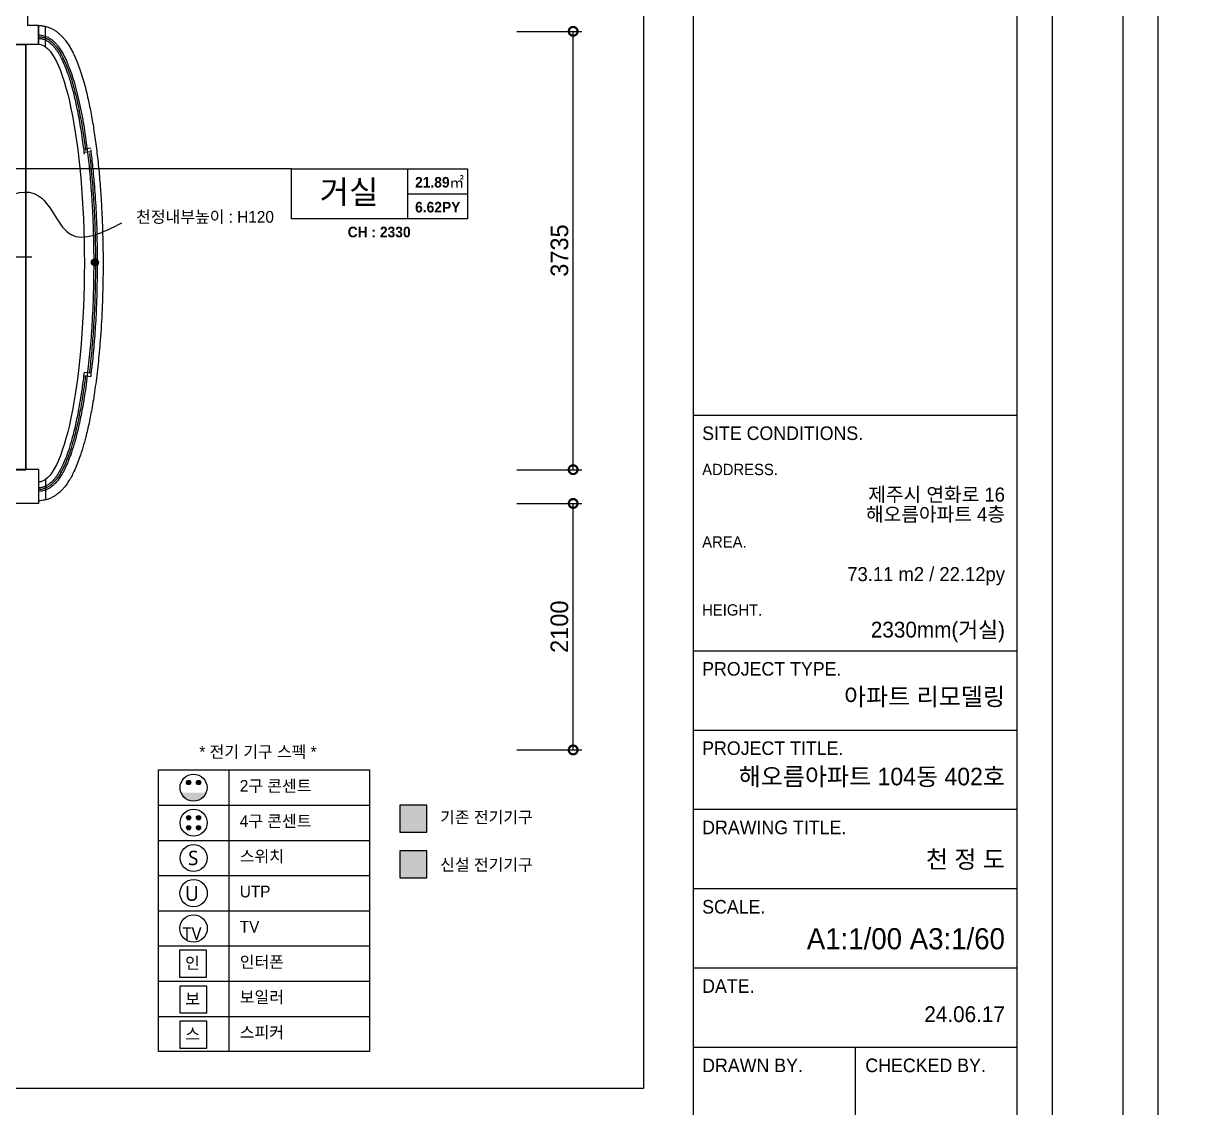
# Model space of a CAD drawing. Header units: inches. Extents: x -192760 to -100777, y -168280 to -114728.
# Drawn here: x -149932 to -139932, y -153095 to -143858 of the extents above; entities that cross this region are included whole.
import ezdxf
from ezdxf.enums import TextEntityAlignment as Align

# ---------------------------------------------------------------- set-up
doc = ezdxf.new("R2010")
doc.units = ezdxf.units.IN
doc.header["$LTSCALE"] = 50
doc.header["$MEASUREMENT"] = 0
doc.linetypes.add('HID', pattern=[2.5, 1.5, -1])
for name, color, linetype in [('0-ELC TEXT', 7, 'Continuous'), ('03-TEXT', 3, 'Continuous'), ('04-WIN', 4, 'Continuous'), ('07-DIM', 5, 'Continuous'), ('3.기호.계단선', 30, 'Continuous'), ('F-SYM', 7, 'Continuous'), ('FORM(YOURNAME)-11', 1, 'Continuous'), ('FORM(YOURNAME)-11 @ 1', 1, 'Continuous'), ('RC-LIGHT', 7, 'Continuous'), ('도면층2', 2, 'Continuous'), ('도면층4', 4, 'Continuous'), ('도면층5', 5, 'Continuous'), ('설비', 7, 'Continuous')]:
    doc.layers.add(name, color=color, linetype=linetype)
doc.styles.add('HY울릉도L', font='Expo M.ttf')
doc.styles.get("Standard").update_dxf_attribs({"font": 'txt.shx', "bigfont": 'whgtxt.shx'})
doc.styles.add('YOURNAME', font='HY울릉도M.TTF')
doc.styles.add('넥슨고딕', font='NEXONLv1GothicBold.ttf')
doc.styles.add('코레일둥고', font='Korail_Round_Gothic_Medium.ttf')
doc.linetypes.add('ZIGZAG', pattern='A,0.0001,-0.2,[131,ltypeshp.shx,S=0.2,R=0,X=-0.2,Y=0],-0.4,[131,ltypeshp.shx,S=0.2,R=180,X=0.2,Y=0],-0.2', length=0.8001)
doc.dimstyles.new('60', dxfattribs={"dimscale": 60, "dimtxt": 2.5, "dimasz": 2.5, "dimexe": 1.25, "dimexo": 2, "dimtad": 1, "dimdec": 0, "dimtxsty": 'HY울릉도L', "dimblk": 'DOTSMALL', "dimcen": 2.5, "dimclrd": 1, "dimclre": 1, "dimclrt": 2, "dimadec": 0, "dimazin": 0, "dimtfac": 1, "dimtdec": 0, "dimtix": 1, "dimtmove": 0, "dimatfit": 3, "dimldrblk": 'DOTSMALL', "dimfxl": 0, "dimarcsym": 0})

# ---------------------------------------------------------------- blocks, each defined once
blk = doc.blocks.new('FORM-PLAN')
at = {"layer": 'Defpoints', "color": 158}
blk.add_line((1346, 54915), (1346, -2085), dxfattribs=at)
for points in [[(-71444, -2285), (10556, -2285), (10556, 55115), (-71444, 55115)], [(-69444, 53115), (-64, 53115), (-64, 1215), (-69444, 1215)]]:
    blk.add_lwpolyline(points, close=True, dxfattribs=at)
at = {"layer": 'FORM(YOURNAME)-11', "color": 14}
for p, q in [((1346, 20344), (10556, 20344)), ((1346, 13651), (10556, 13651)), ((1346, 11398), (10556, 11398)), ((1346, 9146), (10556, 9146)), ((1346, 6893), (10556, 6893)), ((1346, 4641), (10556, 4641)), ((1346, 2388), (10556, 2388)), ((5951, 2388), (5951, -2085))]:
    blk.add_line(p, q, dxfattribs=at)
at = {"layer": 'FORM(YOURNAME)-11', "color": 250}
blk.add_lwpolyline([(-72444, -3285), (11556, -3285), (11556, 56115), (-72444, 56115)], close=True, dxfattribs=at)
at = {"layer": 'FORM(YOURNAME)-11', "color": 14, "style": 'YOURNAME'}
for s, height, p in [('SITE CONDITIONS.', 386.14, (1603, 19829)), ('PROJECT TYPE.', 386.14, (1603, 13136)), ('PROJECT TITLE.', 386.14, (1603, 10883)), ('DRAWING TITLE.', 386.14, (1603, 8631)), ('SCALE.', 386.1, (1603, 6378)), ('DATE.', 386.1, (1603, 4126)), ('DRAWN BY.', 386.1, (1603, 1873)), ('CHECKED BY.', 386.14, (6240, 1873))]:
    blk.add_text(s, height=height, dxfattribs=at).set_placement(p, align=Align.MIDDLE_LEFT)
at = {"layer": 'FORM(YOURNAME)-11', "color": 251, "style": 'YOURNAME'}
for s, p in [('ADDRESS.', (1603, 18799)), ('AREA.', (1603, 16740)), ('HEIGHT.', (1603, 14809))]:
    blk.add_text(s, height=321.8, dxfattribs=at).set_placement(p, align=Align.MIDDLE_LEFT)
at = {"layer": 'FORM(YOURNAME)-11', "color": 3, "style": 'YOURNAME'}
for tag, height, p in [('1', 450, (9905, 18188)), ('2', 450, (9905, 17544)), ('3', 450, (9905, 16257)), ('4', 450, (9905, 14326)), ('5', 515, (9905, 12009)), ('6', 515, (9905, 9757)), ('7', 515, (9905, 7504)), ('8', 515, (9905, 5252)), ('9', 515, (9905, 2999)), ('10', 515, (5655, 811)), ('11', 515, (9905, 747)), ('12', 515, (5655, -1441)), ('13', 515, (9905, -1441))]:
    blk.add_attdef(tag, text='', height=height, dxfattribs=at).set_placement(p, align=Align.MIDDLE_RIGHT)
blk = doc.blocks.new('*U428')
at = {"layer": 'F-SYM'}
ref = blk.add_blockref('FORM-PLAN', (-144627, -153298), dxfattribs=dict(at, xscale=0.3, yscale=0.3, zscale=0.3))
ref.add_attrib('4', '2330mm(거실)', dxfattribs={"layer": 'FORM(YOURNAME)-11 @ 1', "color": 3, "height": 135, "style": 'YOURNAME'}).set_placement((-141565, -149023), align=Align.MIDDLE_RIGHT)
ref.add_attrib('3', '73.11 m2 / 22.12py', dxfattribs={"layer": 'FORM(YOURNAME)-11 @ 1', "color": 3, "height": 120, "style": 'YOURNAME'}).set_placement((-141565, -148550), align=Align.MIDDLE_RIGHT)
ref.add_attrib('2', '해오름아파트 4층', dxfattribs={"layer": 'FORM(YOURNAME)-11 @ 1', "color": 3, "height": 120, "style": 'YOURNAME'}).set_placement((-141565, -148040), align=Align.MIDDLE_RIGHT)
ref.add_attrib('1', '제주시 연화로 16', dxfattribs={"layer": 'FORM(YOURNAME)-11 @ 1', "color": 3, "height": 120, "style": 'YOURNAME'}).set_placement((-141565, -147872), align=Align.MIDDLE_RIGHT)
ref.add_attrib('5', '아파트 리모델링', dxfattribs={"layer": 'FORM(YOURNAME)-11 @ 1', "color": 3, "height": 150, "style": 'YOURNAME'}).set_placement((-141565, -149594), align=Align.MIDDLE_RIGHT)
ref.add_attrib('6', '해오름아파트 104동 402호', dxfattribs={"layer": 'FORM(YOURNAME)-11 @ 1', "color": 3, "height": 150, "style": 'YOURNAME'}).set_placement((-141565, -150275), align=Align.MIDDLE_RIGHT)
ref.add_attrib('7', '천 정 도', dxfattribs={"layer": 'FORM(YOURNAME)-11 @ 1', "color": 3, "height": 150, "style": 'YOURNAME'}).set_placement((-141565, -150980), align=Align.MIDDLE_RIGHT)
ref.add_attrib('8', 'A1:1/00 A3:1/60', dxfattribs={"layer": 'FORM(YOURNAME)-11 @ 1', "color": 3, "height": 180, "style": 'YOURNAME'}).set_placement((-141565, -151657), align=Align.MIDDLE_RIGHT)
ref.add_attrib('9', '24.06.17', dxfattribs={"layer": 'FORM(YOURNAME)-11 @ 1', "color": 3, "height": 135, "style": 'YOURNAME'}).set_placement((-141565, -152300), align=Align.MIDDLE_RIGHT)
blk = doc.blocks.new('_DOTSMALL')
at = {"color": 0, "linetype": 'ByBlock', "const_width": 0.5}
blk.add_lwpolyline([(-0.0625, 0, 1), (0.0625, 0, 1)], format="xyb", close=True, dxfattribs=at)
blk = doc.blocks.new('*D195')
at = {"layer": '07-DIM', "color": 1, "lineweight": -2}
for p, q in [((-145726, -147948), (-145171, -147948)), ((-145246, -150048), (-145246, -147948)), ((-145726, -150048), (-145171, -150048))]:
    blk.add_line(p, q, dxfattribs=at)
at = {"layer": 'Defpoints', "color": 0}
for p in [(-145846, -147948), (-145246, -147948), (-145846, -150048)]:
    blk.add_point(p, dxfattribs=at)
at = {"layer": '07-DIM', "color": 1, "lineweight": -2, "xscale": 150, "yscale": 150, "zscale": 150}
for p, rotation in [((-145246, -147948), 90), ((-145246, -150048), 270)]:
    blk.add_blockref('_DOTSMALL', p, dxfattribs=dict(at, rotation=rotation))
at = {"layer": '07-DIM', "color": 2, "insert": (-145363, -148998), "char_height": 150, "attachment_point": 5, "rotation": 90, "style": 'HY울릉도L'}
blk.add_mtext('2100', dxfattribs=at)
blk = doc.blocks.new('*D196')
at = {"layer": '07-DIM', "color": 1, "lineweight": -2}
for p, q in [((-145726, -143925), (-145171, -143925)), ((-145246, -147660), (-145246, -143925)), ((-145726, -147660), (-145171, -147660))]:
    blk.add_line(p, q, dxfattribs=at)
at = {"layer": 'Defpoints', "color": 0}
for p in [(-145846, -143925), (-145246, -143925), (-145846, -147660)]:
    blk.add_point(p, dxfattribs=at)
at = {"layer": '07-DIM', "color": 1, "lineweight": -2, "xscale": 150, "yscale": 150, "zscale": 150}
for p, rotation in [((-145246, -143925), 90), ((-145246, -147660), 270)]:
    blk.add_blockref('_DOTSMALL', p, dxfattribs=dict(at, rotation=rotation))
at = {"layer": '07-DIM', "color": 2, "insert": (-145362, -145793), "char_height": 150, "attachment_point": 5, "rotation": 90, "style": 'HY울릉도L'}
blk.add_mtext('3735', dxfattribs=at)
blk = doc.blocks.new('egoo')
at = {"layer": '설비'}
h = blk.add_hatch(color=140, dxfattribs=at)
edge = h.paths.add_edge_path()
edge.add_arc((1015645, 443434), 22.3, 0, 360)
h = blk.add_hatch(color=140, dxfattribs=at)
edge = h.paths.add_edge_path()
edge.add_arc((1015748, 443434), 22.3, 0, 360)
h = blk.add_hatch(color=140, dxfattribs=at)
edge = h.paths.add_edge_path()
edge.add_line((1015826, 443329), (1015567, 443329))
edge.add_ellipse((1015696, 443381), major_axis=(99, 99), ratio=1, start_angle=156.9578, end_angle=293.0422)
at = {"layer": '설비', "color": 140}
for centre, radius in [((1015696, 443381), 140), ((1015645, 443434), 22.3), ((1015748, 443434), 22.3)]:
    blk.add_circle(centre, radius, dxfattribs=at)
blk = doc.blocks.new('swich')
at = {"layer": '설비', "color": 140}
blk.add_circle((372828.6, -86554.1), 84, dxfattribs=at)
at = {"layer": '설비', "color": 140, "insert": (372858.7, -86509.1), "char_height": 90, "attachment_point": 3}
blk.add_mtext_dynamic_manual_height_columns('{\\fMalgun Gothic|b0|i0|c129|p50;S}', width=143.497, gutter_width=1, heights=[0], dxfattribs=at)
blk = doc.blocks.new('utp')
at = {"layer": '설비', "color": 140}
blk.add_circle((372928, -86921), 140, dxfattribs=at)
at = {"layer": '설비', "color": 140, "insert": (372982, -87001), "char_height": 150, "attachment_point": 9}
blk.add_mtext_dynamic_manual_height_columns('{\\fMalgun Gothic|b0|i0|c129|p50;U}', width=275.64, gutter_width=1, heights=[0], dxfattribs=at)
blk = doc.blocks.new('TV')
at = {"layer": '설비', "color": 140}
blk.add_circle((146227, 46947), 140, dxfattribs=at)
at = {"layer": '설비', "color": 140, "insert": (146088, 46828), "char_height": 130, "attachment_point": 7}
blk.add_mtext_dynamic_manual_height_columns('{\\fMalgun Gothic|b0|i0|c129|p50;\\W0.54937; \\W1;TV}', width=275.64, gutter_width=1, heights=[0], dxfattribs=at)
blk = doc.blocks.new('flloo')
at = {"layer": '도면층2'}
for p, q in [((-149898, -122658), (-149898, -122740)), ((-149803, -122740), (-149898, -122740)), ((-149803, -122740), (-149803, -122900)), ((-150113, -122900), (-149803, -122900)), ((-149803, -126525), (-150113, -126525)), ((-149803, -126525), (-149803, -126813)), ((-149803, -126813), (-153398, -126813))]:
    blk.add_line(p, q, dxfattribs=at)
at = {"layer": '도면층4'}
for p, q in [((-149803, -122900), (-149803, -122740)), ((-149743, -122922), (-149743, -122748)), ((-149913, -122900), (-149913, -126525)), ((-149418, -123791), (-149359, -123784)), ((-149415, -123821), (-149355, -123813)), ((-149415, -125693), (-149355, -125700)), ((-149418, -125723), (-149359, -125730)), ((-149743, -126608), (-149743, -126783))]:
    blk.add_line(p, q, dxfattribs=at)
at = {"layer": '도면층4', "extrusion": (0, 0, -1)}
blk.add_ellipse((-149803, -124765), major_axis=(0, -1865), ratio=0.209115, start_param=3.141593, end_param=6.283185, dxfattribs=at)
at = {"layer": '도면층4'}
for points, knots in [([(-149803, -122740), (-149793, -122740), (-149783, -122741), (-149762, -122744), (-149752, -122745), (-149733, -122750), (-149724, -122753), (-149706, -122760), (-149697, -122764), (-149680, -122773), (-149672, -122777), (-149657, -122787), (-149650, -122792), (-149636, -122803), (-149630, -122808), (-149617, -122820), (-149611, -122826), (-149599, -122838), (-149594, -122844), (-149583, -122856), (-149578, -122863), (-149565, -122879), (-149558, -122890), (-149544, -122911), (-149537, -122922), (-149524, -122945), (-149518, -122956), (-149506, -122980), (-149500, -122992), (-149489, -123018), (-149483, -123031), (-149469, -123064), (-149461, -123086), (-149446, -123130), (-149438, -123153), (-149424, -123200), (-149416, -123225), (-149403, -123276), (-149396, -123302), (-149383, -123357), (-149377, -123385), (-149362, -123457), (-149353, -123502), (-149337, -123595), (-149330, -123643), (-149315, -123743), (-149309, -123794), (-149297, -123899), (-149291, -123953), (-149281, -124062), (-149277, -124118), (-149269, -124231), (-149266, -124289), (-149259, -124436), (-149256, -124526), (-149253, -124708), (-149253, -124799), (-149255, -124981), (-149258, -125072), (-149266, -125250), (-149271, -125338), (-149283, -125493), (-149289, -125560), (-149303, -125691), (-149311, -125755), (-149328, -125878), (-149337, -125937), (-149355, -126039), (-149364, -126083), (-149381, -126167), (-149391, -126207), (-149409, -126277), (-149417, -126308), (-149434, -126366), (-149444, -126395), (-149461, -126443), (-149468, -126464), (-149485, -126504), (-149493, -126523), (-149509, -126556), (-149516, -126570), (-149531, -126598), (-149539, -126612), (-149554, -126635), (-149561, -126646), (-149576, -126666), (-149584, -126676), (-149599, -126693), (-149607, -126701), (-149622, -126715), (-149630, -126723), (-149646, -126735), (-149653, -126741), (-149669, -126751), (-149677, -126756), (-149695, -126765), (-149704, -126769), (-149721, -126776), (-149729, -126779), (-149746, -126784), (-149754, -126785), (-149772, -126788), (-149781, -126789), (-149794, -126790), (-149799, -126790), (-149803, -126790)], [3.141593, 3.141593, 3.141593, 3.141593, 3.168318, 3.168318, 3.195044, 3.195044, 3.221769, 3.221769, 3.248494, 3.248494, 3.27522, 3.27522, 3.301945, 3.301945, 3.328671, 3.328671, 3.355396, 3.355396, 3.382122, 3.382122, 3.408847, 3.408847, 3.449894, 3.449894, 3.49094, 3.49094, 3.531987, 3.531987, 3.573034, 3.573034, 3.61408, 3.61408, 3.676622, 3.676622, 3.739165, 3.739165, 3.801707, 3.801707, 3.864249, 3.864249, 3.926792, 3.926792, 4.020706, 4.020706, 4.114621, 4.114621, 4.208536, 4.208536, 4.30245, 4.30245, 4.396365, 4.396365, 4.49028, 4.49028, 4.634291, 4.634291, 4.778302, 4.778302, 4.922313, 4.922313, 5.066325, 5.066325, 5.181637, 5.181637, 5.296949, 5.296949, 5.41226, 5.41226, 5.503569, 5.503569, 5.594878, 5.594878, 5.670836, 5.670836, 5.746794, 5.746794, 5.807886, 5.807886, 5.868978, 5.868978, 5.918382, 5.918382, 5.967786, 5.967786, 6.008559, 6.008559, 6.049333, 6.049333, 6.083253, 6.083253, 6.117174, 6.117174, 6.145316, 6.145316, 6.173458, 6.173458, 6.2016, 6.2016, 6.224938, 6.224938, 6.248275, 6.248275, 6.271612, 6.271612, 6.283185, 6.283185, 6.283185, 6.283185]), ([(-149803, -122835), (-149797, -122835), (-149792, -122836), (-149781, -122837), (-149776, -122838), (-149767, -122840), (-149762, -122841), (-149753, -122844), (-149748, -122846), (-149737, -122850), (-149730, -122854), (-149717, -122861), (-149711, -122866), (-149699, -122875), (-149693, -122880), (-149681, -122890), (-149676, -122895), (-149665, -122907), (-149660, -122913), (-149648, -122928), (-149641, -122937), (-149628, -122957), (-149621, -122967), (-149606, -122993), (-149598, -123009), (-149582, -123042), (-149574, -123061), (-149558, -123099), (-149550, -123119), (-149535, -123161), (-149528, -123183), (-149514, -123229), (-149507, -123253), (-149494, -123303), (-149487, -123328), (-149471, -123396), (-149462, -123439), (-149445, -123529), (-149437, -123575), (-149421, -123672), (-149414, -123723), (-149406, -123785), (-149405, -123795), (-149403, -123806)], [3.141593, 3.141593, 3.141593, 3.141593, 3.166318, 3.166318, 3.187264, 3.187264, 3.20821, 3.20821, 3.229156, 3.229156, 3.262365, 3.262365, 3.295574, 3.295574, 3.328782, 3.328782, 3.361991, 3.361991, 3.3952, 3.3952, 3.440977, 3.440977, 3.486755, 3.486755, 3.550178, 3.550178, 3.613602, 3.613602, 3.677025, 3.677025, 3.740448, 3.740448, 3.803872, 3.803872, 3.867295, 3.867295, 3.964001, 3.964001, 4.060707, 4.060707, 4.157413, 4.157413, 4.177157, 4.177157, 4.177157, 4.177157]), ([(-149370, -123832), (-149368, -123847), (-149366, -123862), (-149357, -123946), (-149350, -124016), (-149338, -124166), (-149333, -124246), (-149325, -124408), (-149322, -124491), (-149318, -124657), (-149318, -124740), (-149319, -124907), (-149321, -124990), (-149326, -125155), (-149330, -125237), (-149340, -125382), (-149344, -125446), (-149356, -125571), (-149362, -125632), (-149369, -125694), (-149370, -125696), (-149370, -125698)], [4.195377, 4.195377, 4.195377, 4.195377, 4.222598, 4.222598, 4.345169, 4.345169, 4.477941, 4.477941, 4.610712, 4.610712, 4.743484, 4.743484, 4.876255, 4.876255, 5.009026, 5.009026, 5.117207, 5.117207, 5.225387, 5.225387, 5.229401, 5.229401, 5.229401, 5.229401]), ([(-149415, -125693), (-149420, -125741), (-149426, -125787), (-149443, -125902), (-149454, -125969), (-149474, -126074), (-149483, -126115), (-149500, -126192), (-149510, -126229), (-149528, -126296), (-149537, -126327), (-149555, -126382), (-149564, -126407), (-149581, -126448), (-149588, -126466), (-149604, -126500), (-149611, -126515), (-149625, -126541), (-149631, -126551), (-149642, -126569), (-149647, -126576), (-149657, -126590), (-149662, -126597), (-149671, -126608), (-149675, -126612), (-149683, -126621), (-149687, -126625), (-149695, -126633), (-149699, -126636), (-149709, -126645), (-149716, -126650), (-149729, -126659), (-149736, -126663), (-149750, -126669), (-149756, -126672), (-149765, -126675), (-149768, -126676), (-149775, -126677), (-149778, -126678), (-149785, -126679), (-149788, -126679), (-149795, -126680), (-149798, -126680), (-149802, -126680), (-149802, -126680), (-149803, -126680)], [5.229334, 5.229334, 5.229334, 5.229334, 5.316844, 5.316844, 5.451769, 5.451769, 5.542972, 5.542972, 5.633865, 5.633865, 5.717545, 5.717545, 5.794034, 5.794034, 5.8552, 5.8552, 5.916366, 5.916366, 5.961428, 5.961428, 5.996458, 5.996458, 6.031489, 6.031489, 6.056961, 6.056961, 6.082434, 6.082434, 6.107906, 6.107906, 6.146411, 6.146411, 6.184916, 6.184916, 6.216404, 6.216404, 6.232502, 6.232502, 6.248601, 6.248601, 6.2647, 6.2647, 6.279716, 6.279716, 6.283185, 6.283185, 6.283185, 6.283185]), ([(-149403, -125724), (-149408, -125766), (-149414, -125807), (-149427, -125898), (-149435, -125948), (-149452, -126042), (-149461, -126087), (-149480, -126172), (-149490, -126212), (-149508, -126282), (-149517, -126313), (-149534, -126365), (-149541, -126387), (-149557, -126430), (-149565, -126450), (-149582, -126488), (-149590, -126506), (-149606, -126537), (-149613, -126550), (-149626, -126572), (-149632, -126581), (-149645, -126599), (-149651, -126607), (-149664, -126623), (-149671, -126630), (-149685, -126644), (-149692, -126650), (-149706, -126662), (-149714, -126667), (-149728, -126676), (-149735, -126679), (-149748, -126685), (-149755, -126687), (-149768, -126691), (-149773, -126692), (-149784, -126694), (-149790, -126695), (-149799, -126695), (-149801, -126695), (-149803, -126695)], [5.247621, 5.247621, 5.247621, 5.247621, 5.324675, 5.324675, 5.424788, 5.424788, 5.521763, 5.521763, 5.618738, 5.618738, 5.699752, 5.699752, 5.76575, 5.76575, 5.831749, 5.831749, 5.897747, 5.897747, 5.951128, 5.951128, 5.993839, 5.993839, 6.036549, 6.036549, 6.077683, 6.077683, 6.118817, 6.118817, 6.15995, 6.15995, 6.191936, 6.191936, 6.223923, 6.223923, 6.247082, 6.247082, 6.273818, 6.273818, 6.283185, 6.283185, 6.283185, 6.283185])]:
    blk.add_open_spline(points, degree=3, knots=knots, dxfattribs=at)
at = {"layer": '도면층5'}
for points, knots in [([(-149803, -122820), (-149795, -122820), (-149787, -122821), (-149771, -122823), (-149763, -122825), (-149748, -122830), (-149740, -122833), (-149726, -122839), (-149719, -122843), (-149706, -122851), (-149699, -122855), (-149687, -122865), (-149681, -122870), (-149670, -122880), (-149664, -122886), (-149653, -122897), (-149648, -122903), (-149635, -122919), (-149628, -122929), (-149614, -122950), (-149607, -122962), (-149593, -122985), (-149587, -122997), (-149574, -123023), (-149568, -123036), (-149556, -123064), (-149550, -123079), (-149535, -123118), (-149526, -123143), (-149508, -123197), (-149499, -123225), (-149483, -123284), (-149475, -123315), (-149460, -123380), (-149452, -123414), (-149438, -123483), (-149431, -123519), (-149416, -123608), (-149407, -123663), (-149392, -123775), (-149385, -123833), (-149371, -123953), (-149366, -124014), (-149355, -124140), (-149351, -124204), (-149343, -124334), (-149340, -124399), (-149336, -124532), (-149334, -124599), (-149333, -124760), (-149333, -124855), (-149337, -125042), (-149340, -125136), (-149349, -125304), (-149354, -125379), (-149367, -125527), (-149374, -125599), (-149390, -125739), (-149398, -125806), (-149416, -125924), (-149425, -125975), (-149443, -126073), (-149453, -126119), (-149473, -126208), (-149484, -126250), (-149504, -126321), (-149513, -126350), (-149532, -126405), (-149541, -126431), (-149560, -126475), (-149568, -126494), (-149585, -126529), (-149593, -126545), (-149610, -126573), (-149617, -126585), (-149632, -126607), (-149640, -126617), (-149655, -126635), (-149662, -126643), (-149676, -126657), (-149684, -126663), (-149698, -126674), (-149704, -126679), (-149718, -126687), (-149725, -126691), (-149740, -126698), (-149748, -126701), (-149762, -126705), (-149769, -126707), (-149783, -126709), (-149790, -126710), (-149799, -126710), (-149801, -126710), (-149803, -126710)], [3.141593, 3.141593, 3.141593, 3.141593, 3.173311, 3.173311, 3.20503, 3.20503, 3.236748, 3.236748, 3.268467, 3.268467, 3.300186, 3.300186, 3.331904, 3.331904, 3.363623, 3.363623, 3.395341, 3.395341, 3.443287, 3.443287, 3.491233, 3.491233, 3.539178, 3.539178, 3.587124, 3.587124, 3.63507, 3.63507, 3.711402, 3.711402, 3.787733, 3.787733, 3.864065, 3.864065, 3.940397, 3.940397, 4.016729, 4.016729, 4.123898, 4.123898, 4.231068, 4.231068, 4.338237, 4.338237, 4.445407, 4.445407, 4.552576, 4.552576, 4.659745, 4.659745, 4.809975, 4.809975, 4.960205, 4.960205, 5.086499, 5.086499, 5.212792, 5.212792, 5.339086, 5.339086, 5.44248, 5.44248, 5.545875, 5.545875, 5.649269, 5.649269, 5.72978, 5.72978, 5.810291, 5.810291, 5.874476, 5.874476, 5.93866, 5.93866, 5.989571, 5.989571, 6.040481, 6.040481, 6.081352, 6.081352, 6.122223, 6.122223, 6.154904, 6.154904, 6.187585, 6.187585, 6.220266, 6.220266, 6.247514, 6.247514, 6.274762, 6.274762, 6.283185, 6.283185, 6.283185, 6.283185]), ([(-149803, -122850), (-149799, -122850), (-149795, -122850), (-149787, -122851), (-149782, -122852), (-149773, -122854), (-149769, -122855), (-149760, -122857), (-149756, -122859), (-149747, -122862), (-149743, -122864), (-149734, -122869), (-149729, -122872), (-149719, -122878), (-149714, -122881), (-149705, -122889), (-149701, -122892), (-149691, -122901), (-149687, -122906), (-149677, -122916), (-149671, -122923), (-149661, -122935), (-149656, -122942), (-149646, -122956), (-149641, -122963), (-149632, -122978), (-149627, -122986), (-149618, -123003), (-149614, -123011), (-149600, -123038), (-149592, -123057), (-149575, -123097), (-149566, -123118), (-149548, -123171), (-149537, -123203), (-149518, -123271), (-149508, -123308), (-149490, -123384), (-149481, -123424), (-149462, -123516), (-149453, -123569), (-149435, -123681), (-149427, -123740), (-149417, -123813), (-149416, -123825), (-149415, -123838)], [3.141593, 3.141593, 3.141593, 3.141593, 3.160837, 3.160837, 3.182628, 3.182628, 3.204419, 3.204419, 3.22621, 3.22621, 3.248001, 3.248001, 3.275456, 3.275456, 3.302912, 3.302912, 3.330368, 3.330368, 3.360918, 3.360918, 3.395873, 3.395873, 3.430828, 3.430828, 3.465472, 3.465472, 3.500117, 3.500117, 3.534761, 3.534761, 3.60405, 3.60405, 3.673339, 3.673339, 3.765181, 3.765181, 3.857022, 3.857022, 3.948863, 3.948863, 4.059057, 4.059057, 4.173155, 4.173155, 4.195444, 4.195444, 4.195444, 4.195444]), ([(-149359, -123801), (-149353, -123849), (-149347, -123898), (-149337, -124001), (-149332, -124055), (-149322, -124183), (-149317, -124258), (-149309, -124423), (-149306, -124513), (-149303, -124695), (-149303, -124786), (-149305, -124968), (-149308, -125059), (-149314, -125219), (-149318, -125289), (-149328, -125426), (-149333, -125493), (-149345, -125617), (-149352, -125674), (-149359, -125730)], [4.177227, 4.177227, 4.177227, 4.177227, 4.265627, 4.265627, 4.357633, 4.357633, 4.482099, 4.482099, 4.626907, 4.626907, 4.771716, 4.771716, 4.916524, 4.916524, 5.031032, 5.031032, 5.14554, 5.14554, 5.247551, 5.247551, 5.247551, 5.247551])]:
    blk.add_open_spline(points, degree=3, knots=knots, dxfattribs=at)
blk = doc.blocks.new('asrffwtrw')
at = {"layer": '0-ELC TEXT'}
h = blk.add_hatch(color=8, dxfattribs=at)
h.dxf.hatch_style = 1
edge = h.paths.add_edge_path()
edge.add_arc((-202706, -161605), 30, 0, 360)
at = {"layer": '0-ELC TEXT', "color": 8}
blk.add_circle((-202706, -161605), 30, dxfattribs=at)
at = {"layer": '04-WIN', "color": 8}
for p, q in [((-203296, -159747), (-203496, -159747)), ((-203496, -159747), (-203296, -159747)), ((-203496, -163372), (-203296, -163372))]:
    blk.add_line(p, q, dxfattribs=at)
at = {"layer": '04-WIN', "color": 8, "linetype": 'Continuous'}
blk.add_line((-203432, -161559), (-203245, -161559), dxfattribs=at)
at = {"layer": '04-WIN', "color": 8}
blk.add_lwpolyline([(-203496, -159747), (-203496, -163372), (-203296, -163372), (-203296, -159747)], close=True, dxfattribs=at)
at = {"layer": '3.기호.계단선', "color": 8, "linetype": 'HID'}
blk.add_lwpolyline([(-203296, -159747), (-203496, -159747), (-203496, -163372), (-203296, -163372)], close=True, dxfattribs=at)
at = {"layer": '도면층2'}
blk.add_blockref('flloo', (-53383, -36846), dxfattribs=at)
blk = doc.blocks.new('*U430')
at = {"layer": 'F-SYM', "xscale": 0.3, "yscale": 0.3, "zscale": 0.3}
blk.add_blockref('FORM-PLAN', (-118827, -153298), dxfattribs=at)

msp = doc.modelspace()

# ---------------------------------------------------------------- hatches: boundary and pattern name
at = {"layer": 'RC-LIGHT'}
h = msp.add_hatch(color=140, dxfattribs=at)
h.dxf.hatch_style = 1
h.paths.add_polyline_path([(-146723.2, -150748.8), (-146493.2, -150748.8), (-146493.2, -150518.8), (-146723.2, -150518.8)])
h = msp.add_hatch(color=10, dxfattribs=at)
h.dxf.hatch_style = 1
h.paths.add_polyline_path([(-146723.2, -151138.6), (-146493.2, -151138.6), (-146493.2, -150908.6), (-146723.2, -150908.6)])
at = {"layer": '설비'}
h = msp.add_hatch(color=140, dxfattribs=at)
edge = h.paths.add_edge_path()
edge.add_arc((-148524, -150625.8), 18.3, 0, 360)
h = msp.add_hatch(color=140, dxfattribs=at)
edge = h.paths.add_edge_path()
edge.add_arc((-148439.9, -150625.8), 18.3, 0, 360)
h = msp.add_hatch(color=140, dxfattribs=at)
edge = h.paths.add_edge_path()
edge.add_arc((-148524, -150711.7), 18.3, 0, 360)
h = msp.add_hatch(color=140, dxfattribs=at)
edge = h.paths.add_edge_path()
edge.add_arc((-148439.9, -150711.7), 18.3, 0, 360)

# ---------------------------------------------------------------- linework, layer by layer
at = {"layer": '0-ELC TEXT'}
for p, q in [((-147646.2, -145097.7), (-151222.9, -145097.7)), ((-146655.8, -145522.2), (-146655.8, -145097.7)), ((-146655.8, -145310), (-146146.2, -145310)), ((-148182, -150218.8), (-148182, -152618.8)), ((-148782, -150518.8), (-146982, -150518.8)), ((-148782, -150818.8), (-146982, -150818.8)), ((-148782, -151118.8), (-146982, -151118.8)), ((-148782, -151418.8), (-146982, -151418.8)), ((-148782, -151718.8), (-146982, -151718.8)), ((-148782, -152018.8), (-146982, -152018.8)), ((-148782, -152318.8), (-146982, -152318.8))]:
    msp.add_line(p, q, dxfattribs=at)
for points in [[(-147646.2, -145097.7), (-146146.2, -145097.7), (-146146.2, -145522.2), (-147646.2, -145522.2)], [(-146982, -152618.8), (-148782, -152618.8), (-148782, -150218.8), (-146982, -150218.8)]]:
    msp.add_lwpolyline(points, close=True, dxfattribs=at)
at = {"layer": '3.기호.계단선'}
msp.add_spline([(-150508.8, -145618.9), (-149775.3, -145347.4), (-149530.8, -145653.8), (-149092.2, -145556.8)], degree=3, dxfattribs=at)
at = {"layer": 'RC-LIGHT', "color": 140}
for points in [[(-146723.2, -150748.8), (-146493.2, -150748.8), (-146493.2, -150518.8), (-146723.2, -150518.8)], [(-148602.2, -151983.3), (-148372.2, -151983.3), (-148372.2, -151753.3), (-148602.2, -151753.3)], [(-148600.1, -152289.8), (-148370.1, -152289.8), (-148370.1, -152059.8), (-148600.1, -152059.8)], [(-148600.1, -152589.8), (-148370.1, -152589.8), (-148370.1, -152359.8), (-148600.1, -152359.8)]]:
    msp.add_lwpolyline(points, close=True, dxfattribs=at)
at = {"layer": 'RC-LIGHT', "color": 10}
msp.add_lwpolyline([(-146723.2, -151138.6), (-146493.2, -151138.6), (-146493.2, -150908.6), (-146723.2, -150908.6)], close=True, dxfattribs=at)
at = {"layer": '설비', "color": 140}
for centre, radius in [((-148482, -150668.8), 115), ((-148524, -150625.8), 18.3), ((-148439.9, -150625.8), 18.3), ((-148524, -150711.7), 18.3), ((-148439.9, -150711.7), 18.3)]:
    msp.add_circle(centre, radius, dxfattribs=at)

# ---------------------------------------------------------------- block references
at = {"layer": '3.기호.계단선'}
for name in ['*U428', '*U430']:
    msp.add_blockref(name, (0, 0), dxfattribs=at)
at = {"layer": 'RC-LIGHT'}
msp.add_blockref('asrffwtrw', (53382.8, 15711.2), dxfattribs=at)
at = {"layer": 'RC-LIGHT', "color": 140, "xscale": 0.8214285869294656, "yscale": 0.8214285869294656, "zscale": 0.8214285869294656}
msp.add_blockref('egoo', (-982804.1, -514575), dxfattribs=at)
at = {"layer": 'RC-LIGHT', "xscale": 0.8333333333333334, "yscale": 0.8333333333333334, "zscale": 0.8333333333333334}
msp.add_blockref('TV', (-270337.6, -190691.6), dxfattribs=at)
at = {"layer": '설비', "color": 140, "xscale": 1.369047619047649, "yscale": 1.369047619047649, "zscale": 1.369047619047649}
msp.add_blockref('swich', (-658902.1, -32472.1), dxfattribs=at)
at = {"layer": '설비', "color": 253, "xscale": 0.8333333333333334, "yscale": 0.8333333333333334, "zscale": 0.8333333333333334}
msp.add_blockref('utp', (-459254.9, -78834.7), dxfattribs=at)

# ---------------------------------------------------------------- texts
at = {"layer": '0-ELC TEXT', "style": '코레일둥고'}
for s, p in [('* 전기 기구 스펙 *', (-148433.3, -150114.3)), ('2구 콘센트', (-148088.1, -150404.7)), ('4구 콘센트', (-148088.1, -150704.7)), ('기존 전기기구', (-146379.9, -150671.8)), ('스위치', (-148088.1, -151004.7)), ('신설 전기기구', (-146379.9, -151076.3)), ('UTP', (-148088.1, -151304.7)), ('TV', (-148088.1, -151604.7)), ('인터폰', (-148088.1, -151904.7)), ('보일러', (-148088.1, -152204.7)), ('스피커', (-148088.1, -152504.7))]:
    msp.add_text(s, height=100, dxfattribs=at).set_placement(p)
at = {"layer": '03-TEXT'}
for s, height, style, p in [('거실', 200, '코레일둥고', (-147156, -145393.3)), ('21.89㎡', 90, '넥슨고딕', (-146385, -145255.9)), ('6.62PY', 90, '넥슨고딕', (-146400.4, -145468.1)), ('CH : 2330', 90, '넥슨고딕', (-146899.8, -145680.1))]:
    msp.add_text(s, height=height, dxfattribs=dict(at, style=style)).set_placement(p, align=Align.CENTER)
at = {"layer": '3.기호.계단선', "linetype": 'ZIGZAG', "style": '코레일둥고'}
msp.add_text('천정내부높이 : H120', height=100, dxfattribs=at).set_placement((-148971.8, -145455.6), align=Align.TOP_LEFT)
at = {"layer": 'RC-LIGHT', "color": 140, "style": '코레일둥고'}
for s, p in [('인', (-148554.5, -151813.4)), ('보', (-148552.4, -152119.9)), ('스', (-148552.4, -152419.9))]:
    msp.add_text(s, height=100, dxfattribs=at).set_placement(p, align=Align.TOP_LEFT)

# ---------------------------------------------------------------- dimensions: what is measured, and where the dimension line sits
at = {"layer": '07-DIM'}
for base, p1, p2, picture, middle in [((-145246.2, -143925.4), (-145846.2, -147660.4), (-145846.2, -143925.4), '*D196', (-145362.4, -145792.9)), ((-145246.2, -147948.4), (-145846.2, -150048.4), (-145846.2, -147948.4), '*D195', (-145362.6, -148998.4))]:
    dim = msp.add_linear_dim(base=base, p1=p1, p2=p2, angle=90, dimstyle='60', dxfattribs=at)
    dim.commit()
    dim.dimension.update_dxf_attribs({"geometry": picture, "text_midpoint": middle})

doc.saveas('drawing.dxf')
